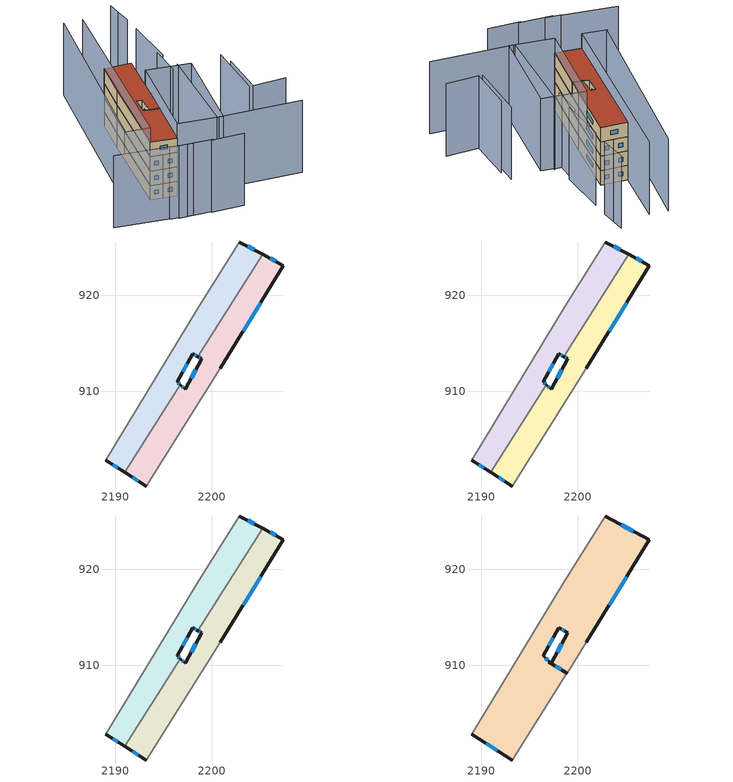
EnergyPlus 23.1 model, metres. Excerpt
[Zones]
9477e5e3f8aa6ec8_F0_dwelling_0
 floor ground (EU_floor_Construction): 2205.3,924.25 2198.59,913.62 2198.03,913.92 2196.42,910.98 2196.74,910.69 2190.98,901.57 2188.97,902.86 2198.65,918.83 2202.9,925.54 z0
 wall outside (EU_wall_Construction): 2196.74,910.69 2196.42,910.98 2198.03,913.92 2198.59,913.62 / 2188.97,902.86 2190.98,901.57 / 2205.3,924.25 2202.9,925.54 z0:3
 wall adiabatic (EU_wall_Construction): 2202.9,925.54 2198.65,918.83 2188.97,902.86 z0:3
 wall to 9477e5e3f8aa6ec8_F0_dwelling_1 (EU_wall_Construction): 2198.59,913.62 2205.3,924.25 / 2190.98,901.57 2196.74,910.69 z0:3
 window (EU_Window_Construction): 2198.23,913.81 2198.39,913.73 / 2197.01,912.04 2197.45,912.85 / 2196.62,910.8 2196.54,910.87 / 2189.7,902.39 2190.25,902.04 / 2204.43,924.72 2203.77,925.07 z1.09:1.91
9477e5e3f8aa6ec8_F0_dwelling_1
 floor ground (EU_floor_Construction): 2207.47,923.09 2200.92,912.39 2193.19,900.16 2190.98,901.57 2196.74,910.69 2197.27,910.21 2198.96,913.42 2198.59,913.62 2205.3,924.25 z0
 wall outside (EU_wall_Construction): 2190.98,901.57 2193.19,900.16 / 2198.59,913.62 2198.96,913.42 2197.27,910.21 2196.74,910.69 / 2200.92,912.39 2207.47,923.09 2205.3,924.25 z0:3
 wall adiabatic (EU_wall_Construction): 2193.19,900.16 2200.92,912.39 z0:3
 window (EU_Window_Construction): 2191.78,901.06 2192.39,900.67 / 2197.08,910.38 2196.93,910.52 / 2198.35,912.25 2197.89,911.37 / 2198.72,913.55 2198.83,913.49 / 2206.69,923.51 2206.09,923.83 / 2203.3,916.27 2205.1,919.2 z1.09:1.91
9477e5e3f8aa6ec8_F1_dwelling_0
 floor to 9477e5e3f8aa6ec8_F0_dwelling_0 (EU_floor_Construction): 2205.3,924.25 2198.59,913.62 2198.03,913.92 2196.42,910.98 2196.74,910.69 2190.98,901.57 2188.97,902.86 2198.65,918.83 2202.9,925.54 z3
 wall outside (EU_wall_Construction): 2196.74,910.69 2196.42,910.98 2198.03,913.92 2198.59,913.62 / 2188.97,902.86 2190.98,901.57 / 2205.3,924.25 2202.9,925.54 z3:6
 wall adiabatic (EU_wall_Construction): 2202.9,925.54 2198.65,918.83 2188.97,902.86 z3:6
 wall to 9477e5e3f8aa6ec8_F1_dwelling_1 (EU_wall_Construction): 2198.59,913.62 2205.3,924.25 / 2190.98,901.57 2196.74,910.69 z3:6
 window (EU_Window_Construction): 2198.23,913.81 2198.39,913.73 / 2197.01,912.04 2197.45,912.85 / 2196.62,910.8 2196.54,910.87 / 2189.7,902.39 2190.25,902.04 / 2204.43,924.72 2203.77,925.07 z4.09:4.91
9477e5e3f8aa6ec8_F1_dwelling_1
 floor to 9477e5e3f8aa6ec8_F0_dwelling_1 (EU_floor_Construction): 2207.47,923.09 2200.92,912.39 2193.19,900.16 2190.98,901.57 2196.74,910.69 2197.27,910.21 2198.96,913.42 2198.59,913.62 2205.3,924.25 z3
 wall outside (EU_wall_Construction): 2190.98,901.57 2193.19,900.16 / 2198.59,913.62 2198.96,913.42 2197.27,910.21 2196.74,910.69 / 2200.92,912.39 2207.47,923.09 2205.3,924.25 z3:6
 wall adiabatic (EU_wall_Construction): 2193.19,900.16 2200.92,912.39 z3:6
 window (EU_Window_Construction): 2191.78,901.06 2192.39,900.67 / 2197.08,910.38 2196.93,910.52 / 2198.35,912.25 2197.89,911.37 / 2198.72,913.55 2198.83,913.49 / 2206.69,923.51 2206.09,923.83 / 2203.3,916.27 2205.1,919.2 z4.09:4.91
9477e5e3f8aa6ec8_F2_dwelling_0
 floor to 9477e5e3f8aa6ec8_F1_dwelling_0 (EU_floor_Construction): 2205.3,924.25 2198.59,913.62 2198.03,913.92 2196.42,910.98 2196.74,910.69 2190.98,901.57 2188.97,902.86 2198.65,918.83 2202.9,925.54 z6
 wall outside (EU_wall_Construction): 2196.74,910.69 2196.42,910.98 2198.03,913.92 2198.59,913.62 / 2188.97,902.86 2190.98,901.57 / 2205.3,924.25 2202.9,925.54 z6:9
 wall adiabatic (EU_wall_Construction): 2202.9,925.54 2198.65,918.83 2188.97,902.86 z6:9
 wall to 9477e5e3f8aa6ec8_F2_dwelling_1 (EU_wall_Construction): 2198.59,913.62 2205.3,924.25 / 2190.98,901.57 2196.74,910.69 z6:9
 window (EU_Window_Construction): 2198.23,913.81 2198.39,913.73 / 2197.01,912.04 2197.45,912.85 / 2196.62,910.8 2196.54,910.87 / 2189.7,902.39 2190.25,902.04 / 2204.43,924.72 2203.77,925.07 z7.09:7.91
9477e5e3f8aa6ec8_F2_dwelling_1
 floor to 9477e5e3f8aa6ec8_F1_dwelling_1 (EU_floor_Construction): 2207.47,923.09 2200.92,912.39 2193.19,900.16 2190.98,901.57 2196.74,910.69 2197.27,910.21 2198.96,913.42 2198.59,913.62 2205.3,924.25 z6
 wall outside (EU_wall_Construction): 2190.98,901.57 2193.19,900.16 / 2198.59,913.62 2198.96,913.42 2197.27,910.21 2196.74,910.69 / 2200.92,912.39 2207.47,923.09 2205.3,924.25 z6:9
 wall adiabatic (EU_wall_Construction): 2193.19,900.16 2200.92,912.39 z6:9
 window (EU_Window_Construction): 2191.78,901.06 2192.39,900.67 / 2197.08,910.38 2196.93,910.52 / 2198.35,912.25 2197.89,911.37 / 2198.72,913.55 2198.83,913.49 / 2206.69,923.51 2206.09,923.83 / 2203.3,916.27 2205.1,919.2 z7.09:7.91
 roof outside (EU_roof_Construction): 2198.91,909.2 2197.29,910.23 2198.96,913.42 2197.27,910.21 2197.17,910.31 2197.03,910.39 2197.01,910.35 2198.88,909.16 z9
9477e5e3f8aa6ec8_F3_dwelling_0
 floor to 9477e5e3f8aa6ec8_F2_dwelling_0 (EU_floor_Construction): 2205.3,924.25 2198.59,913.62 2198.03,913.92 2196.42,910.98 2196.74,910.69 2190.98,901.57 2188.97,902.86 2198.65,918.83 2202.9,925.54 z9
 floor to 9477e5e3f8aa6ec8_F2_dwelling_1 (EU_floor_Construction): 2207.47,923.09 2200.92,912.39 2198.91,909.2 2197.29,910.23 2198.96,913.42 2198.59,913.62 2205.3,924.25 z9; 2198.88,909.16 2193.19,900.16 2190.98,901.57 2196.74,910.69 2197.17,910.31 2197.03,910.39 2197.01,910.35 z9
 wall outside (EU_wall_Construction): 2200.92,912.39 2207.47,923.09 2202.9,925.54 / 2197.17,910.31 2196.42,910.98 2198.03,913.92 2198.96,913.42 2197.29,910.23 2198.91,909.2 / 2197.17,910.31 2197.03,910.39 / 2198.88,909.16 2197.01,910.35 2197.03,910.39 / 2188.97,902.86 2193.19,900.16 z9:12
 wall adiabatic (EU_wall_Construction): 2198.91,909.2 2200.92,912.39 / 2193.19,900.16 2198.88,909.16 / 2202.9,925.54 2198.65,918.83 2188.97,902.86 z9:12
 window (EU_Window_Construction): 2205.82,923.98 2204.56,924.65 / 2203.3,916.27 2205.1,919.2 / 2197.88,909.86 2198.32,909.58 / 2198.35,912.26 2197.9,911.39 / 2198.37,913.74 2198.63,913.6 / 2197.01,912.04 2197.45,912.85 / 2196.9,910.55 2196.69,910.73 / 2198.2,909.59 2197.69,909.92 / 2190.51,901.88 2191.66,901.14 z10.09:10.91
 roof outside (EU_roof_Construction): 2198.88,909.16 2197.01,910.35 2197.03,910.39 2197.17,910.31 2196.42,910.98 2198.03,913.92 2198.96,913.42 2197.29,910.23 2198.91,909.2 2200.92,912.39 2207.47,923.09 2202.9,925.54 2198.65,918.83 2188.97,902.86 2193.19,900.16 z12
shading: 2187.61,894.9 2193.35,891.83 / 2192.84,891.8 2198.5,888.98 / 2186.12,895.92 2189.89,893.6 / 2177.47,901.53 2186.47,895.89 / 2211.24,898.67 2216.25,909.7 / 2213.8,888.46 2199.47,896.13 / 2199.47,896.13 2208.73,913.43 / 2217.68,895.69 2211.83,898.3 / 2211.83,898.3 2215.64,906.84 / 2206.96,912.96 2209.4,918.68 / 2209.49,917.46 2213.17,926.85 / 2209.37,936.07 2188.97,902.86 / 2188.97,902.86 2184.91,905.35 / 2214.57,930.13 2215.46,932.94 / 2206.3,937.95 2185.07,905.34 / 2215.48,932.94 2216.26,935.37 / 2193.18,900.13 2203.42,916.33 / 2203.42,916.33 2210.65,911.76 / 2210.65,911.76 2200.41,895.56 / 2200.41,895.56 2193.18,900.13 z0:15
[Building]
EU S2 Campaign: North Axis=0; Terrain=City; Solar Distribution=FullExterior
[Site:Location]
Bologna: Latitude=44.5; Longitude=11.25; Time Zone=1; Elevation=37
[SizingPeriod:WeatherFileDays]
AnnualSizingPeriod: Begin Month=1; Begin Day of Month=1; End Month=12; End Day of Month=31; Day of Week for Start Day=Monday; Use Weather File Daylight Saving Period=No; Use Weather File Rain and Snow Indicators=No
[MATERIAL]
EU_InternalMass_Material: Roughness=MediumRough; Thickness=0.1; Conductivity=1; Density=1800; Specific Heat=900; Thermal Absorptance=0.9; Solar Absorptance=0.7; Visible Absorptance=0.7
[MATERIAL:NOMASS] Roughness=MediumRough; Thermal Absorptance=0.9; Solar Absorptance=0.7; Visible Absorptance=0.7
Name | Thermal Resistance
EU_wall_NoMass | 0.818544
EU_roof_NoMass | 0.6448
EU_floor_NoMass | 0.806
[WINDOWMATERIAL:SIMPLEGLAZINGSYSTEM]
EU_Window_SimpleGlazing: UFactor=4.43105; Solar Heat Gain Coefficient=0.85; Visible Transmittance=0.85
[CONSTRUCTION]
EU_wall_Construction: EU_wall_NoMass
EU_roof_Construction: EU_roof_NoMass
EU_floor_Construction: EU_floor_NoMass
EU_Window_Construction: EU_Window_SimpleGlazing
EU_InternalMass_Construction: EU_InternalMass_Material
[ZONE] Type=1; Multiplier=1; Ceiling Height=autocalculate; Floor Area=autocalculate; Part of Total Floor Area=Yes
Name | Volume
9477e5e3f8aa6ec8_F0_dwelling_0 | 203.266
9477e5e3f8aa6ec8_F1_dwelling_0; 9477e5e3f8aa6ec8_F2_dwelling_0 | 203.267
9477e5e3f8aa6ec8_F3_dwelling_0 | 406.233
9477e5e3f8aa6ec8_F0_dwelling_1 | 203.31
9477e5e3f8aa6ec8_F1_dwelling_1; 9477e5e3f8aa6ec8_F2_dwelling_1 | 203.309
[INTERNALMASS] Construction=EU_InternalMass_Construction
Name | Zone or ZoneList | Surface Area
9477e5e3f8aa6ec8_F0_dwelling_0_EU_InternalMass | 9477e5e3f8aa6ec8_F0_dwelling_0 | 67.7553
9477e5e3f8aa6ec8_F0_dwelling_1_EU_InternalMass | 9477e5e3f8aa6ec8_F0_dwelling_1 | 67.7695
9477e5e3f8aa6ec8_F1_dwelling_0_EU_InternalMass | 9477e5e3f8aa6ec8_F1_dwelling_0 | 67.7553
9477e5e3f8aa6ec8_F1_dwelling_1_EU_InternalMass | 9477e5e3f8aa6ec8_F1_dwelling_1 | 67.7695
9477e5e3f8aa6ec8_F2_dwelling_0_EU_InternalMass | 9477e5e3f8aa6ec8_F2_dwelling_0 | 67.7553
9477e5e3f8aa6ec8_F2_dwelling_1_EU_InternalMass | 9477e5e3f8aa6ec8_F2_dwelling_1 | 67.7695
9477e5e3f8aa6ec8_F3_dwelling_0_EU_InternalMass | 9477e5e3f8aa6ec8_F3_dwelling_0 | 135.411
[OTHEREQUIPMENT] Fuel Type=Electricity; Design Level Calculation Method=Watts/Area; Power per Zone Floor Area=1; Fraction Latent=0; Fraction Radiant=0; Fraction Lost=0; Carbon Dioxide Generation Rate=0; EndUse Subcategory=EU_Step8_InternalGains
Name | Zone or ZoneList or Space or SpaceList | Schedule
EU_Step8_InternalGain_9477e5e3f8aa6ec8_F0_dwelling_0_f000 | 9477e5e3f8aa6ec8_F0_dwelling_0 | EU_Step8_GainSchedule_9477e5e3f8aa6ec8_F0_dwelling_0_f000
EU_Step8_InternalGain_9477e5e3f8aa6ec8_F0_dwelling_1_f000 | 9477e5e3f8aa6ec8_F0_dwelling_1 | EU_Step8_GainSchedule_9477e5e3f8aa6ec8_F0_dwelling_1_f000
EU_Step8_InternalGain_9477e5e3f8aa6ec8_F1_dwelling_0_f000 | 9477e5e3f8aa6ec8_F1_dwelling_0 | EU_Step8_GainSchedule_9477e5e3f8aa6ec8_F1_dwelling_0_f000
EU_Step8_InternalGain_9477e5e3f8aa6ec8_F1_dwelling_1_f000 | 9477e5e3f8aa6ec8_F1_dwelling_1 | EU_Step8_GainSchedule_9477e5e3f8aa6ec8_F1_dwelling_1_f000
EU_Step8_InternalGain_9477e5e3f8aa6ec8_F2_dwelling_0_f000 | 9477e5e3f8aa6ec8_F2_dwelling_0 | EU_Step8_GainSchedule_9477e5e3f8aa6ec8_F2_dwelling_0_f000
EU_Step8_InternalGain_9477e5e3f8aa6ec8_F2_dwelling_1_f000 | 9477e5e3f8aa6ec8_F2_dwelling_1 | EU_Step8_GainSchedule_9477e5e3f8aa6ec8_F2_dwelling_1_f000
EU_Step8_InternalGain_9477e5e3f8aa6ec8_F3_dwelling_0_f000 | 9477e5e3f8aa6ec8_F3_dwelling_0 | EU_Step8_GainSchedule_9477e5e3f8aa6ec8_F3_dwelling_0_f000
[ZONEVENTILATION:DESIGNFLOWRATE] Schedule=EU_AlwaysOn; Design Flow Rate Calculation Method=AirChanges/Hour; Air Changes per Hour=0.708969; Ventilation Type=Natural; Fan Pressure Rise=0; Fan Total Efficiency=1; Constant Term Coefficient=1; Temperature Term Coefficient=0; Velocity Term Coefficient=0; Velocity Squared Term Coefficient=0; Minimum Indoor Temperature=-100; Maximum Indoor Temperature=100; Delta Temperature=-100; Minimum Outdoor Temperature=-100; Maximum Outdoor Temperature=100; Maximum Wind Speed=40
Name | Zone or ZoneList or Space or SpaceList
EU_ConstantAir_9477e5e3f8aa6ec8_F0_dwelling_0 | 9477e5e3f8aa6ec8_F0_dwelling_0
EU_ConstantAir_9477e5e3f8aa6ec8_F0_dwelling_1 | 9477e5e3f8aa6ec8_F0_dwelling_1
EU_ConstantAir_9477e5e3f8aa6ec8_F1_dwelling_0 | 9477e5e3f8aa6ec8_F1_dwelling_0
EU_ConstantAir_9477e5e3f8aa6ec8_F1_dwelling_1 | 9477e5e3f8aa6ec8_F1_dwelling_1
EU_ConstantAir_9477e5e3f8aa6ec8_F2_dwelling_0 | 9477e5e3f8aa6ec8_F2_dwelling_0
EU_ConstantAir_9477e5e3f8aa6ec8_F2_dwelling_1 | 9477e5e3f8aa6ec8_F2_dwelling_1
EU_ConstantAir_9477e5e3f8aa6ec8_F3_dwelling_0 | 9477e5e3f8aa6ec8_F3_dwelling_0
[HVACTEMPLATE:THERMOSTAT] Constant Heating Setpoint=20; Constant Cooling Setpoint=50
EU_HeatOnly_9477e5e3f8aa6ec8_F0_dwelling_0; EU_HeatOnly_9477e5e3f8aa6ec8_F0_dwelling_1; EU_HeatOnly_9477e5e3f8aa6ec8_F1_dwelling_0; EU_HeatOnly_9477e5e3f8aa6ec8_F1_dwelling_1; EU_HeatOnly_9477e5e3f8aa6ec8_F2_dwelling_0; EU_HeatOnly_9477e5e3f8aa6ec8_F2_dwelling_1; EU_HeatOnly_9477e5e3f8aa6ec8_F3_dwelling_0
[HVACTEMPLATE:ZONE:IDEALLOADSAIRSYSTEM] System Availability Schedule=EU_AlwaysOn; Maximum Heating Supply Air Temperature=50; Minimum Cooling Supply Air Temperature=13; Maximum Heating Supply Air Humidity Ratio=0.0156; Minimum Cooling Supply Air Humidity Ratio=0.0077; Heating Limit=NoLimit; Cooling Limit=NoLimit; Heating Availability Schedule=EU_AlwaysOn; Cooling Availability Schedule=EU_CoolingOff; Dehumidification Control Type=ConstantSensibleHeatRatio; Cooling Sensible Heat Ratio=0.7; Dehumidification Setpoint=60; Humidification Control Type=None; Humidification Setpoint=30; Outdoor Air Method=None; Outdoor Air Flow Rate per Person=0.00944; Outdoor Air Flow Rate per Zone Floor Area=0; Outdoor Air Flow Rate per Zone=0; Demand Controlled Ventilation Type=None; Outdoor Air Economizer Type=NoEconomizer; Heat Recovery Type=None; Sensible Heat Recovery Effectiveness=0.7; Latent Heat Recovery Effectiveness=0.65
Name | Template Thermostat
9477e5e3f8aa6ec8_F0_dwelling_0 | EU_HeatOnly_9477e5e3f8aa6ec8_F0_dwelling_0
9477e5e3f8aa6ec8_F0_dwelling_1 | EU_HeatOnly_9477e5e3f8aa6ec8_F0_dwelling_1
9477e5e3f8aa6ec8_F1_dwelling_0 | EU_HeatOnly_9477e5e3f8aa6ec8_F1_dwelling_0
9477e5e3f8aa6ec8_F1_dwelling_1 | EU_HeatOnly_9477e5e3f8aa6ec8_F1_dwelling_1
9477e5e3f8aa6ec8_F2_dwelling_0 | EU_HeatOnly_9477e5e3f8aa6ec8_F2_dwelling_0
9477e5e3f8aa6ec8_F2_dwelling_1 | EU_HeatOnly_9477e5e3f8aa6ec8_F2_dwelling_1
9477e5e3f8aa6ec8_F3_dwelling_0 | EU_HeatOnly_9477e5e3f8aa6ec8_F3_dwelling_0
[SIZING:ZONE] Zone Cooling Design Supply Air Temperature Input Method=SupplyAirTemperature; Zone Cooling Design Supply Air Temperature=13; Zone Heating Design Supply Air Temperature Input Method=SupplyAirTemperature; Zone Heating Design Supply Air Temperature=50; Zone Cooling Design Supply Air Humidity Ratio=0.008; Zone Heating Design Supply Air Humidity Ratio=0.008; Cooling Design Air Flow Method=DesignDay; Cooling Design Air Flow Rate=0; Cooling Minimum Air Flow per Zone Floor Area=0.000762; Cooling Minimum Air Flow=0; Cooling Minimum Air Flow Fraction=0.2; Heating Design Air Flow Method=DesignDay; Heating Design Air Flow Rate=0; Heating Maximum Air Flow per Zone Floor Area=0.002032; Heating Maximum Air Flow=0.141576; Heating Maximum Air Flow Fraction=0.3; Account for Dedicated Outdoor Air System=No; Dedicated Outdoor Air System Control Strategy=NeutralSupplyAir; Dedicated Outdoor Air Low Setpoint Temperature for Design=autosize; Dedicated Outdoor Air High Setpoint Temperature for Design=autosize; Zone Load Sizing Method=Sensible Load Only No Latent Load; Zone Latent Cooling Design Supply Air Humidity Ratio Input Method=HumidityRatioDifference; Zone Cooling Design Supply Air Humidity Ratio Difference=0.005; Zone Latent Heating Design Supply Air Humidity Ratio Input Method=HumidityRatioDifference; Zone Humidification Design Supply Air Humidity Ratio Difference=0.005
9477e5e3f8aa6ec8_F0_dwelling_0; 9477e5e3f8aa6ec8_F0_dwelling_1; 9477e5e3f8aa6ec8_F1_dwelling_0; 9477e5e3f8aa6ec8_F1_dwelling_1; 9477e5e3f8aa6ec8_F2_dwelling_0; 9477e5e3f8aa6ec8_F2_dwelling_1; 9477e5e3f8aa6ec8_F3_dwelling_0
[SCHEDULE:CONSTANT]
Name | Hourly Value
EU_AlwaysOn | 1
EU_CoolingOff | 0
[SCHEDULE:FILE] Column Number=1; Rows to Skip at Top=0; Number of Hours of Data=8760; Column Separator=Comma; Interpolate to Timestep=No; Minutes per Item=60; Adjust Schedule for Daylight Savings=Yes
Name | File
EU_Step8_GainSchedule_9477e5e3f8aa6ec8_F0_dwelling_0_f000 | ../../schedules/9477e5e3f8aa6ec8/9477e5e3f8aa6ec8_F0_dwelling_0_f000_gain.csv
EU_Step8_GainSchedule_9477e5e3f8aa6ec8_F0_dwelling_1_f000 | ../../schedules/9477e5e3f8aa6ec8/9477e5e3f8aa6ec8_F0_dwelling_1_f000_gain.csv
EU_Step8_GainSchedule_9477e5e3f8aa6ec8_F1_dwelling_0_f000 | ../../schedules/9477e5e3f8aa6ec8/9477e5e3f8aa6ec8_F1_dwelling_0_f000_gain.csv
EU_Step8_GainSchedule_9477e5e3f8aa6ec8_F1_dwelling_1_f000 | ../../schedules/9477e5e3f8aa6ec8/9477e5e3f8aa6ec8_F1_dwelling_1_f000_gain.csv
EU_Step8_GainSchedule_9477e5e3f8aa6ec8_F2_dwelling_0_f000 | ../../schedules/9477e5e3f8aa6ec8/9477e5e3f8aa6ec8_F2_dwelling_0_f000_gain.csv
EU_Step8_GainSchedule_9477e5e3f8aa6ec8_F2_dwelling_1_f000 | ../../schedules/9477e5e3f8aa6ec8/9477e5e3f8aa6ec8_F2_dwelling_1_f000_gain.csv
EU_Step8_GainSchedule_9477e5e3f8aa6ec8_F3_dwelling_0_f000 | ../../schedules/9477e5e3f8aa6ec8/9477e5e3f8aa6ec8_F3_dwelling_0_f000_gain.csv
